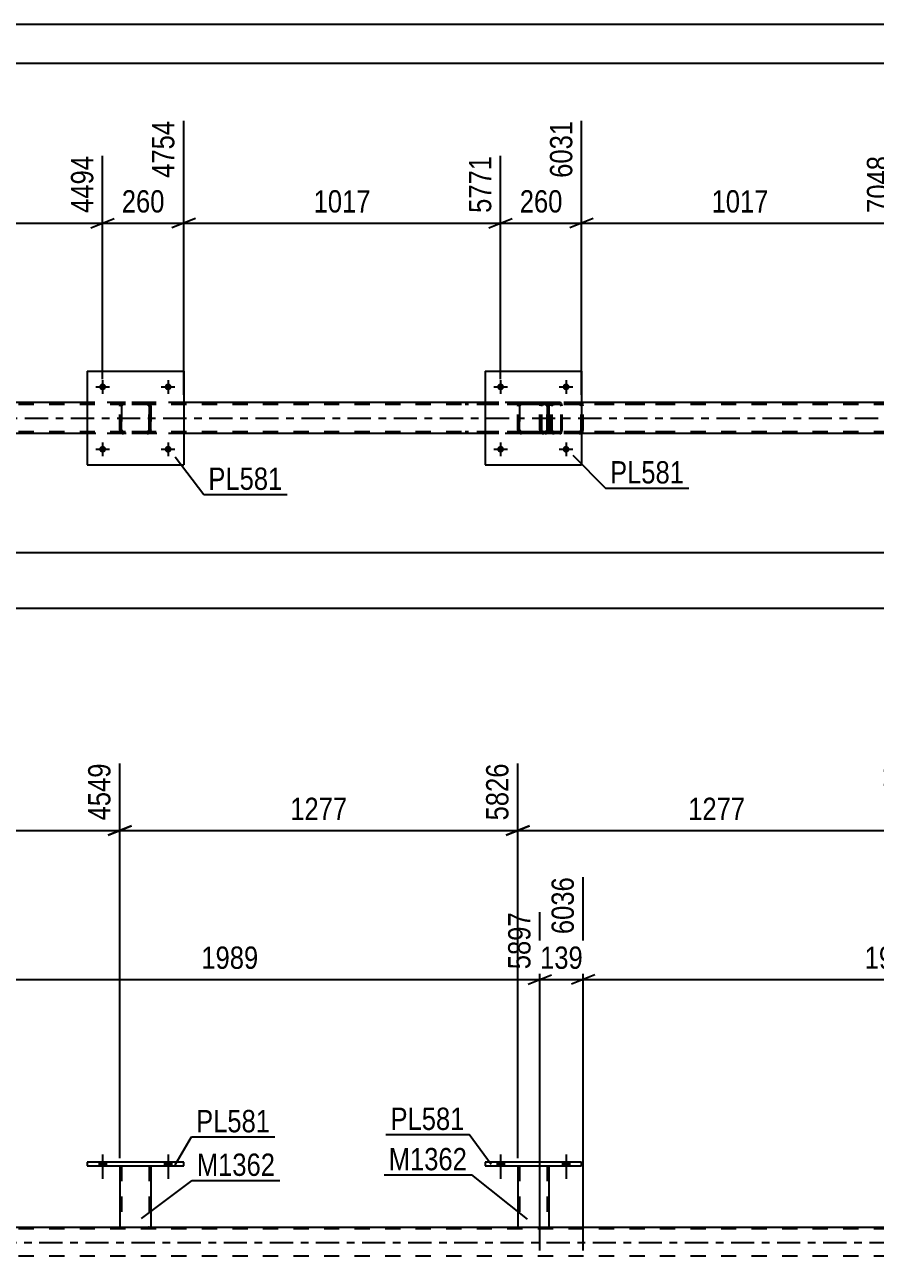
# Model space of a CAD drawing. Header units: millimetres. Extents: x 0 to 841, y 0 to 594.
# Drawn here: x 222 to 331.2, y 436 to 594 of the extents above; entities that cross this region are included whole.
import ezdxf

# ---------------------------------------------------------------- set-up
doc = ezdxf.new("R2010")
doc.units = ezdxf.units.MM
doc.linetypes.add('DXK_LINE_DOT2', pattern=[3.9198, 1.9599, -1.9599])
doc.linetypes.add('DXK_LINE_DOT3', pattern=[5.9187, 2.979, -0.9799, 0.9799, -0.9799])
doc.styles.add('Arial Narrow', font='ARIALN.TTF', dxfattribs={"height": 0.2})

# ---------------------------------------------------------------- blocks, each defined once
blk = doc.blocks.new('Unknown-103655156-1133')
at = {"color": 5, "linetype": 'Continuous'}
for p, q in [((841, 594), (0, 594)), ((836, 589), (5, 589))]:
    blk.add_line(p, q, dxfattribs=at)
blk = doc.blocks.new('Part-103655156-2936 - 2883')
at = {"color": 7, "linetype": 'DXK_LINE_DOT2'}
for p, q in [((290.73, 545.53), (278.58, 545.53)), ((290.73, 545.29), (278.58, 545.29)), ((288.18, 545.24), (288.14, 545.05)), ((288.39, 545.05), (288.41, 545.14)), ((288.41, 545.14), (288.46, 545.22)), ((288.64, 545.53), (288.45, 545.49)), ((288.46, 545.22), (288.55, 545.27)), ((288.55, 545.27), (288.64, 545.29)), ((289.46, 545.29), (289.46, 545.53)), ((290.84, 545.49), (290.73, 545.53)), ((290.73, 545.29), (290.79, 545.27)), ((290.79, 545.27), (290.83, 545.22)), ((290.83, 545.22), (290.86, 545.14)), ((290.93, 545.39), (290.84, 545.49)), ((290.86, 545.14), (290.87, 545.05)), ((290.98, 545.24), (290.93, 545.39)), ((291, 545.05), (290.98, 545.24)), ((288.14, 542.01), (288.14, 545.05)), ((288.39, 542.01), (288.39, 545.05)), ((290.87, 542.01), (290.87, 545.05)), ((291, 542.01), (291, 545.05)), ((288.14, 542.01), (288.18, 541.83)), ((288.41, 541.92), (288.39, 542.01)), ((290.87, 542.01), (290.86, 541.92)), ((290.98, 541.83), (291, 542.01)), ((290.73, 541.77), (278.58, 541.77)), ((290.73, 541.53), (278.58, 541.53)), ((288.46, 541.84), (288.41, 541.92)), ((288.45, 541.57), (288.64, 541.53)), ((288.55, 541.79), (288.46, 541.84)), ((288.64, 541.77), (288.55, 541.79)), ((289.46, 541.53), (289.46, 541.77)), ((290.79, 541.79), (290.73, 541.77)), ((290.73, 541.53), (290.84, 541.57)), ((290.83, 541.84), (290.79, 541.79)), ((290.86, 541.92), (290.83, 541.84)), ((290.84, 541.57), (290.93, 541.67)), ((290.93, 541.67), (290.98, 541.83))]:
    blk.add_line(p, q, dxfattribs=at)
for centre, start, end in [((288.63, 545.04), 111.1941, 156.1506), ((288.63, 542.03), 203.8494, 248.8059)]:
    blk.add_arc(centre, 0.492, start, end, dxfattribs=at)
blk = doc.blocks.new('Bolt-103655156-3093 - 2883')
at = {"linetype": 'Continuous'}
for points in [[(283.55, 547.53, -1), (282.67, 547.53, -1)], [(291.95, 547.53, -1), (291.07, 547.53, -1)]]:
    blk.add_hatch(color=1, dxfattribs=at).paths.add_polyline_path(points)
at = {"color": 1, "linetype": 'Continuous'}
for p, q in [((283.11, 548.41), (283.11, 546.65)), ((291.51, 548.41), (291.51, 546.65)), ((282.23, 547.53), (283.99, 547.53)), ((290.63, 547.53), (292.39, 547.53))]:
    blk.add_line(p, q, dxfattribs=at)
blk = doc.blocks.new('Part-103655156-2920 - 2883')
at = {"color": 7, "linetype": 'DXK_LINE_DOT2'}
for p, q in [((752.38, 545.29), (109.59, 545.29)), ((752.38, 545.53), (127.87, 545.53)), ((242.43, 545.53), (230.03, 545.53)), ((293.51, 545.53), (281.11, 545.53)), ((752.38, 541.77), (109.59, 541.77)), ((748.56, 541.53), (127.87, 541.53)), ((242.43, 541.53), (230.03, 541.53)), ((293.51, 541.53), (281.11, 541.53))]:
    blk.add_line(p, q, dxfattribs=at)
at = {"color": 2, "linetype": 'Continuous'}
for p, q in [((230.03, 545.53), (191.35, 545.53)), ((281.11, 545.53), (242.43, 545.53)), ((332.19, 545.53), (293.51, 545.53)), ((230.03, 541.53), (191.35, 541.53)), ((281.11, 541.53), (242.43, 541.53)), ((332.19, 541.53), (293.51, 541.53))]:
    blk.add_line(p, q, dxfattribs=at)
at = {"color": 7, "linetype": 'DXK_LINE_DOT3'}
blk.add_line((109.59, 543.53), (752.38, 543.53), dxfattribs=at)
blk = doc.blocks.new('Part-103655156-2937 - 2883')
at = {"color": 7, "linetype": 'DXK_LINE_DOT2'}
for p, q in [((289.5, 545.24), (289.46, 545.05)), ((289.71, 545.05), (289.73, 545.14)), ((289.73, 545.14), (289.79, 545.22)), ((289.97, 545.53), (289.77, 545.49)), ((289.79, 545.22), (289.87, 545.27)), ((289.87, 545.27), (289.97, 545.29)), ((304.96, 545.53), (289.97, 545.53)), ((304.96, 545.29), (289.97, 545.29)), ((293.4, 545.49), (293.2, 545.53)), ((293.2, 545.29), (293.3, 545.27)), ((293.3, 545.27), (293.38, 545.22)), ((293.38, 545.22), (293.44, 545.14)), ((293.44, 545.14), (293.46, 545.05)), ((293.68, 545.22), (293.68, 545.24)), ((293.71, 545.05), (293.68, 545.22)), ((289.46, 542.01), (289.46, 545.05)), ((289.71, 542.01), (289.71, 545.05)), ((293.46, 542.01), (293.46, 545.05)), ((293.71, 542.01), (293.71, 545.05)), ((289.46, 542.01), (289.5, 541.83)), ((289.73, 541.92), (289.71, 542.01)), ((293.46, 542.01), (293.44, 541.92)), ((293.68, 541.83), (293.71, 542.01)), ((289.79, 541.84), (289.73, 541.92)), ((289.77, 541.57), (289.97, 541.53)), ((289.87, 541.79), (289.79, 541.84)), ((289.97, 541.77), (289.87, 541.79)), ((304.96, 541.77), (289.97, 541.77)), ((304.96, 541.53), (289.97, 541.53)), ((293.3, 541.79), (293.2, 541.77)), ((293.2, 541.53), (293.4, 541.57)), ((293.38, 541.84), (293.3, 541.79)), ((293.44, 541.92), (293.38, 541.84))]:
    blk.add_line(p, q, dxfattribs=at)
for centre, start, end in [((289.95, 545.03), 110.7583, 155.68), ((293.22, 545.03), 24.3199, 69.2417), ((289.95, 542.03), 204.3199, 249.2417), ((293.22, 542.03), 290.7583, 335.68)]:
    blk.add_arc(centre, 0.496, start, end, dxfattribs=at)
blk = doc.blocks.new('Bolt-103655156-3091 - 2883')
at = {"linetype": 'Continuous'}
for points in [[(232.47, 547.53, -1), (231.59, 547.53, -1)], [(240.87, 547.53, -1), (239.99, 547.53, -1)]]:
    blk.add_hatch(color=1, dxfattribs=at).paths.add_polyline_path(points)
at = {"color": 1, "linetype": 'Continuous'}
for p, q in [((232.03, 548.41), (232.03, 546.65)), ((240.43, 548.41), (240.43, 546.65)), ((231.15, 547.53), (232.91, 547.53)), ((239.55, 547.53), (241.31, 547.53))]:
    blk.add_line(p, q, dxfattribs=at)
blk = doc.blocks.new('Part-103655156-3077 - 2883')
at = {"color": 2, "linetype": 'Continuous'}
for p, q in [((230.03, 549.53), (230.03, 537.53)), ((230.03, 549.53), (242.43, 549.53)), ((242.43, 549.53), (242.43, 537.53)), ((230.03, 537.53), (242.43, 537.53))]:
    blk.add_line(p, q, dxfattribs=at)
blk = doc.blocks.new('Part-103655156-3078 - 2883')
at = {"color": 7, "linetype": 'DXK_LINE_DOT2'}
for p, q in [((234.23, 545.05), (234.27, 545.23)), ((234.27, 545.23), (234.23, 545.05)), ((234.47, 545.05), (234.49, 545.14)), ((234.49, 545.14), (234.47, 545.05)), ((234.49, 545.14), (234.54, 545.22)), ((234.54, 545.22), (234.49, 545.14)), ((234.53, 545.49), (234.71, 545.53)), ((234.71, 545.53), (234.53, 545.49)), ((234.54, 545.22), (234.62, 545.27)), ((234.62, 545.27), (234.54, 545.22)), ((234.71, 545.29), (234.62, 545.27)), ((237.75, 545.53), (234.71, 545.53)), ((237.75, 545.29), (234.71, 545.29)), ((237.75, 545.53), (237.93, 545.49)), ((237.93, 545.49), (237.75, 545.53)), ((237.75, 545.29), (237.84, 545.27)), ((237.84, 545.27), (237.92, 545.22)), ((237.92, 545.22), (237.84, 545.27)), ((237.92, 545.22), (237.97, 545.14)), ((237.97, 545.14), (237.92, 545.22)), ((237.97, 545.14), (237.99, 545.05)), ((237.99, 545.05), (237.97, 545.14)), ((238.19, 545.23), (238.23, 545.05)), ((238.23, 545.05), (238.19, 545.23)), ((234.23, 542.01), (234.23, 545.05)), ((234.23, 545.05), (234.23, 545.05)), ((234.23, 542.01), (234.23, 545.05)), ((234.47, 542.01), (234.47, 545.05)), ((234.47, 545.05), (234.47, 545.05)), ((234.47, 545.05), (234.47, 542.01)), ((237.99, 542.01), (237.99, 545.05)), ((237.99, 545.05), (237.99, 545.05)), ((237.99, 545.05), (237.99, 542.01)), ((238.23, 542.01), (238.23, 545.05)), ((238.23, 545.05), (238.23, 545.05)), ((238.23, 545.05), (238.23, 542.01)), ((234.23, 542.01), (234.23, 542.01)), ((234.27, 541.83), (234.23, 542.01)), ((234.23, 542.01), (234.27, 541.83)), ((234.47, 542.01), (234.47, 542.01)), ((234.49, 541.92), (234.47, 542.01)), ((234.47, 542.01), (234.49, 541.92)), ((237.99, 542.01), (237.97, 541.92)), ((237.97, 541.92), (237.99, 542.01)), ((237.99, 542.01), (237.99, 542.01)), ((238.23, 542.01), (238.19, 541.83)), ((238.19, 541.83), (238.23, 542.01)), ((238.23, 542.01), (238.23, 542.01)), ((234.54, 541.84), (234.49, 541.92)), ((234.49, 541.92), (234.54, 541.84)), ((234.71, 541.53), (234.53, 541.57)), ((234.53, 541.57), (234.71, 541.53)), ((234.62, 541.79), (234.54, 541.84)), ((234.54, 541.84), (234.62, 541.79)), ((234.71, 541.77), (234.62, 541.79)), ((237.75, 541.77), (234.71, 541.77)), ((237.75, 541.53), (234.71, 541.53)), ((237.84, 541.79), (237.75, 541.77)), ((237.93, 541.57), (237.75, 541.53)), ((237.75, 541.53), (237.93, 541.57)), ((237.92, 541.84), (237.84, 541.79)), ((237.84, 541.79), (237.92, 541.84)), ((237.97, 541.92), (237.92, 541.84)), ((237.92, 541.84), (237.97, 541.92))]:
    blk.add_line(p, q, dxfattribs=at)
at = {"color": 7, "linetype": 'DXK_LINE_DOT3'}
blk.add_line((236.23, 543.53), (236.23, 543.53), dxfattribs=at)
at = {"color": 7, "linetype": 'DXK_LINE_DOT2'}
for centre, start, end in [((234.71, 545.05), 112.5, 157.5), ((234.71, 545.05), 112.5, 157.5), ((237.75, 545.05), 22.5, 67.5), ((237.75, 545.05), 22.5, 67.5), ((234.71, 542.01), 202.5, 247.5), ((234.71, 542.01), 202.5, 247.5), ((237.75, 542.01), 292.5, 337.5), ((237.75, 542.01), 292.5, 337.5)]:
    blk.add_arc(centre, 0.48, start, end, dxfattribs=at)
blk = doc.blocks.new('Part-103655156-3083 - 2883')
at = {"color": 2, "linetype": 'Continuous'}
for p, q in [((281.11, 549.53), (281.11, 537.53)), ((281.11, 549.53), (293.51, 549.53)), ((293.51, 549.53), (293.51, 537.53)), ((281.11, 537.53), (293.51, 537.53))]:
    blk.add_line(p, q, dxfattribs=at)
blk = doc.blocks.new('Part-103655156-3084 - 2883')
at = {"color": 7, "linetype": 'DXK_LINE_DOT2'}
for p, q in [((285.31, 545.05), (285.35, 545.23)), ((285.35, 545.23), (285.31, 545.05)), ((285.55, 545.05), (285.57, 545.14)), ((285.57, 545.14), (285.55, 545.05)), ((285.57, 545.14), (285.62, 545.22)), ((285.62, 545.22), (285.57, 545.14)), ((285.61, 545.49), (285.79, 545.53)), ((285.79, 545.53), (285.61, 545.49)), ((285.62, 545.22), (285.7, 545.27)), ((285.7, 545.27), (285.62, 545.22)), ((285.79, 545.29), (285.7, 545.27)), ((288.83, 545.53), (285.79, 545.53)), ((288.83, 545.29), (285.79, 545.29)), ((288.83, 545.53), (289.01, 545.49)), ((289.01, 545.49), (288.83, 545.53)), ((288.83, 545.29), (288.92, 545.27)), ((288.92, 545.27), (289, 545.22)), ((289, 545.22), (288.92, 545.27)), ((289, 545.22), (289.05, 545.14)), ((289.05, 545.14), (289, 545.22)), ((289.05, 545.14), (289.07, 545.05)), ((289.07, 545.05), (289.05, 545.14)), ((289.27, 545.23), (289.31, 545.05)), ((289.31, 545.05), (289.27, 545.23)), ((285.31, 542.01), (285.31, 545.05)), ((285.31, 545.05), (285.31, 545.05)), ((285.31, 542.01), (285.31, 545.05)), ((285.55, 542.01), (285.55, 545.05)), ((285.55, 545.05), (285.55, 545.05)), ((285.55, 545.05), (285.55, 542.01)), ((289.07, 542.01), (289.07, 545.05)), ((289.07, 545.05), (289.07, 545.05)), ((289.07, 545.05), (289.07, 542.01)), ((289.31, 542.01), (289.31, 545.05)), ((289.31, 545.05), (289.31, 545.05)), ((289.31, 545.05), (289.31, 542.01)), ((285.31, 542.01), (285.31, 542.01)), ((285.35, 541.83), (285.31, 542.01)), ((285.31, 542.01), (285.35, 541.83)), ((285.55, 542.01), (285.55, 542.01)), ((285.57, 541.92), (285.55, 542.01)), ((285.55, 542.01), (285.57, 541.92)), ((289.07, 542.01), (289.05, 541.92)), ((289.05, 541.92), (289.07, 542.01)), ((289.07, 542.01), (289.07, 542.01)), ((289.31, 542.01), (289.27, 541.83)), ((289.27, 541.83), (289.31, 542.01)), ((289.31, 542.01), (289.31, 542.01)), ((285.62, 541.84), (285.57, 541.92)), ((285.57, 541.92), (285.62, 541.84)), ((285.79, 541.53), (285.61, 541.57)), ((285.61, 541.57), (285.79, 541.53)), ((285.7, 541.79), (285.62, 541.84)), ((285.62, 541.84), (285.7, 541.79)), ((285.79, 541.77), (285.7, 541.79)), ((288.83, 541.77), (285.79, 541.77)), ((288.83, 541.53), (285.79, 541.53)), ((288.92, 541.79), (288.83, 541.77)), ((289.01, 541.57), (288.83, 541.53)), ((288.83, 541.53), (289.01, 541.57)), ((289, 541.84), (288.92, 541.79)), ((288.92, 541.79), (289, 541.84)), ((289.05, 541.92), (289, 541.84)), ((289, 541.84), (289.05, 541.92))]:
    blk.add_line(p, q, dxfattribs=at)
at = {"color": 7, "linetype": 'DXK_LINE_DOT3'}
blk.add_line((287.31, 543.53), (287.31, 543.53), dxfattribs=at)
at = {"color": 7, "linetype": 'DXK_LINE_DOT2'}
for centre, start, end in [((285.79, 545.05), 112.5, 157.5), ((285.79, 545.05), 112.5, 157.5), ((288.83, 545.05), 22.5, 67.5), ((288.83, 545.05), 22.5, 67.5), ((285.79, 542.01), 202.5, 247.5), ((285.79, 542.01), 202.5, 247.5), ((288.83, 542.01), 292.5, 337.5), ((288.83, 542.01), 292.5, 337.5)]:
    blk.add_arc(centre, 0.48, start, end, dxfattribs=at)
blk = doc.blocks.new('Bolt-103655156-3092 - 2883')
at = {"linetype": 'Continuous'}
for points in [[(232.47, 539.53, -1), (231.59, 539.53, -1)], [(240.87, 539.53, -1), (239.99, 539.53, -1)]]:
    blk.add_hatch(color=1, dxfattribs=at).paths.add_polyline_path(points)
at = {"color": 1, "linetype": 'Continuous'}
for p, q in [((232.03, 540.41), (232.03, 538.65)), ((240.43, 540.41), (240.43, 538.65)), ((231.15, 539.53), (232.91, 539.53)), ((239.55, 539.53), (241.31, 539.53))]:
    blk.add_line(p, q, dxfattribs=at)
blk = doc.blocks.new('Bolt-103655156-3094 - 2883')
at = {"linetype": 'Continuous'}
for points in [[(283.55, 539.53, -1), (282.67, 539.53, -1)], [(291.95, 539.53, -1), (291.07, 539.53, -1)]]:
    blk.add_hatch(color=1, dxfattribs=at).paths.add_polyline_path(points)
at = {"color": 1, "linetype": 'Continuous'}
for p, q in [((283.11, 540.41), (283.11, 538.65)), ((291.51, 540.41), (291.51, 538.65)), ((282.23, 539.53), (283.99, 539.53)), ((290.63, 539.53), (292.39, 539.53))]:
    blk.add_line(p, q, dxfattribs=at)
blk = doc.blocks.new('Bolt-103655156-3758 - 3756')
at = {"linetype": 'Continuous'}
for points in [[(231.59, 447.6), (232.47, 447.6), (232.47, 448.08), (231.59, 448.08)], [(239.99, 447.6), (240.87, 447.6), (240.87, 448.08), (239.99, 448.08)]]:
    blk.add_hatch(color=1, dxfattribs=at).paths.add_polyline_path(points)
at = {"color": 1, "linetype": 'Continuous'}
for p, q in [((232.03, 449.08), (232.03, 445.96)), ((240.43, 449.08), (240.43, 445.96)), ((231.59, 448.08), (231.59, 447.6)), ((232.47, 448.08), (232.47, 447.6)), ((239.99, 448.08), (239.99, 447.6)), ((240.87, 448.08), (240.87, 447.6))]:
    blk.add_line(p, q, dxfattribs=at)
blk = doc.blocks.new('Bolt-103655156-3767 - 3756')
at = {"linetype": 'Continuous'}
for points in [[(282.67, 447.6), (283.55, 447.6), (283.55, 448.08), (282.67, 448.08)], [(291.07, 447.6), (291.95, 447.6), (291.95, 448.08), (291.07, 448.08)]]:
    blk.add_hatch(color=1, dxfattribs=at).paths.add_polyline_path(points)
at = {"color": 1, "linetype": 'Continuous'}
for p, q in [((283.11, 449.08), (283.11, 445.96)), ((291.51, 449.08), (291.51, 445.96)), ((282.67, 448.08), (282.67, 447.6)), ((283.55, 448.08), (283.55, 447.6)), ((291.07, 448.08), (291.07, 447.6)), ((291.95, 448.08), (291.95, 447.6))]:
    blk.add_line(p, q, dxfattribs=at)
blk = doc.blocks.new('Bolt-103655156-3768 - 3756')
at = {"linetype": 'Continuous'}
for points in [[(282.67, 447.6), (283.55, 447.6), (283.55, 448.08), (282.67, 448.08)], [(291.07, 447.6), (291.95, 447.6), (291.95, 448.08), (291.07, 448.08)]]:
    blk.add_hatch(color=1, dxfattribs=at).paths.add_polyline_path(points)
at = {"color": 1, "linetype": 'Continuous'}
for p, q in [((283.11, 449.08), (283.11, 445.96)), ((291.51, 449.08), (291.51, 445.96)), ((282.67, 448.08), (282.67, 447.6)), ((283.55, 448.08), (283.55, 447.6)), ((291.07, 448.08), (291.07, 447.6)), ((291.95, 448.08), (291.95, 447.6))]:
    blk.add_line(p, q, dxfattribs=at)
blk = doc.blocks.new('Bolt-103655156-3769 - 3756')
at = {"linetype": 'Continuous'}
for points in [[(231.59, 447.6), (232.47, 447.6), (232.47, 448.08), (231.59, 448.08)], [(239.99, 447.6), (240.87, 447.6), (240.87, 448.08), (239.99, 448.08)]]:
    blk.add_hatch(color=1, dxfattribs=at).paths.add_polyline_path(points)
at = {"color": 1, "linetype": 'Continuous'}
for p, q in [((232.03, 449.08), (232.03, 445.96)), ((240.43, 449.08), (240.43, 445.96)), ((231.59, 448.08), (231.59, 447.6)), ((232.47, 448.08), (232.47, 447.6)), ((239.99, 448.08), (239.99, 447.6)), ((240.87, 448.08), (240.87, 447.6))]:
    blk.add_line(p, q, dxfattribs=at)
blk = doc.blocks.new('Part-103655156-3797 - 3756')
at = {"color": 2, "linetype": 'Continuous'}
for p, q in [((281.11, 448.08), (281.11, 447.6)), ((293.51, 448.08), (281.11, 448.08)), ((281.11, 447.6), (293.51, 447.6)), ((293.51, 447.6), (293.51, 448.08))]:
    blk.add_line(p, q, dxfattribs=at)
blk = doc.blocks.new('Part-103655156-3802 - 3756')
at = {"color": 2, "linetype": 'Continuous'}
for p, q in [((234.23, 447.6), (234.23, 439.76)), ((238.23, 447.6), (238.23, 439.76)), ((234.23, 439.76), (238.23, 439.76))]:
    blk.add_line(p, q, dxfattribs=at)
at = {"color": 7, "linetype": 'DXK_LINE_DOT2'}
for p, q in [((234.23, 447.6), (238.23, 447.6)), ((234.23, 447.6), (234.23, 447.6)), ((234.23, 447.6), (234.23, 447.6)), ((234.47, 447.6), (234.47, 439.76)), ((237.99, 447.6), (237.99, 439.76)), ((238.23, 447.6), (238.23, 447.6)), ((238.23, 447.6), (238.23, 447.6)), ((237.97, 439.76), (237.93, 439.76)), ((237.93, 439.76), (237.97, 439.76)), ((237.99, 439.76), (237.97, 439.76)), ((237.97, 439.76), (237.99, 439.76))]:
    blk.add_line(p, q, dxfattribs=at)
blk = doc.blocks.new('Part-103655156-3807 - 3756')
at = {"color": 2, "linetype": 'Continuous'}
for p, q in [((230.03, 448.08), (230.03, 447.6)), ((242.43, 448.08), (230.03, 448.08)), ((230.03, 447.6), (242.43, 447.6)), ((242.43, 447.6), (242.43, 448.08))]:
    blk.add_line(p, q, dxfattribs=at)
blk = doc.blocks.new('Part-103655156-3852 - 3756')
at = {"color": 2, "linetype": 'Continuous'}
for p, q in [((285.31, 447.6), (285.31, 439.76)), ((289.31, 447.6), (289.31, 439.76)), ((285.31, 439.76), (289.31, 439.76))]:
    blk.add_line(p, q, dxfattribs=at)
at = {"color": 7, "linetype": 'DXK_LINE_DOT2'}
for p, q in [((285.31, 447.6), (289.31, 447.6)), ((285.31, 447.6), (285.31, 447.6)), ((285.31, 447.6), (285.31, 447.6)), ((285.55, 447.6), (285.55, 439.76)), ((289.07, 447.6), (289.07, 439.76)), ((289.31, 447.6), (289.31, 447.6)), ((289.31, 447.6), (289.31, 447.6)), ((289.01, 439.76), (289.05, 439.76)), ((289.01, 439.76), (289.05, 439.76)), ((289.05, 439.76), (289.07, 439.76)), ((289.05, 439.76), (289.07, 439.76))]:
    blk.add_line(p, q, dxfattribs=at)
blk = doc.blocks.new('Part-103655156-3996 - 3756')
at = {"color": 2, "linetype": 'Continuous'}
blk.add_line((52.26, 439.76), (752.38, 439.76), dxfattribs=at)
at = {"color": 7, "linetype": 'DXK_LINE_DOT2'}
for p, q in [((752.38, 439.52), (52.26, 439.52)), ((752.38, 436), (52.26, 436))]:
    blk.add_line(p, q, dxfattribs=at)
at = {"color": 7, "linetype": 'DXK_LINE_DOT3'}
blk.add_line((52.26, 437.76), (752.38, 437.76), dxfattribs=at)
blk = doc.blocks.new('StraightDimension-103655156-3402 - 2883')
at = {"color": 7, "linetype": 'Continuous'}
for p, q in [((293.51, 546.53), (293.51, 581.67)), ((334.19, 548.53), (334.19, 577.17)), ((295.01, 569.15), (292.01, 567.95)), ((332.69, 567.95), (335.69, 569.15)), ((293.51, 568.55), (334.19, 568.55))]:
    blk.add_line(p, q, dxfattribs=at)
at = {"color": 0, "linetype": 'Continuous'}
blk.add_wipeout([(333.59, 577.77), (329.39, 577.77), (329.39, 569.25), (333.59, 569.25)], dxfattribs=at)
at = {"color": 0}
blk.add_wipeout([(318.11, 569.3), (318.11, 573.5), (309.59, 573.5), (309.59, 569.3)], dxfattribs=at)
at = {"color": 3, "linetype": 'Continuous', "style": 'Arial Narrow'}
blk.add_text('7048', height=2.863, rotation=90.0002, dxfattribs=at).set_placement((332.99, 569.85))
at = {"color": 3, "style": 'Arial Narrow'}
blk.add_text('1017', height=2.863, dxfattribs=at).set_placement((310.19, 569.9))
blk = doc.blocks.new('StraightDimension-103655156-3420 - 2883')
at = {"color": 7, "linetype": 'Continuous'}
for p, q in [((293.51, 546.53), (293.51, 581.67)), ((283.11, 548.53), (283.11, 577.17)), ((281.61, 567.95), (284.61, 569.15)), ((295.01, 569.15), (292.01, 567.95)), ((283.11, 568.55), (293.51, 568.55))]:
    blk.add_line(p, q, dxfattribs=at)
at = {"color": 0}
blk.add_wipeout([(291.65, 569.3), (291.65, 573.5), (284.97, 573.5), (284.97, 569.3)], dxfattribs=at)
at = {"color": 3, "style": 'Arial Narrow'}
blk.add_text('260', height=2.863, dxfattribs=at).set_placement((285.57, 569.9))
at = {"color": 0, "linetype": 'Continuous'}
blk.add_wipeout([(292.91, 582.27), (288.71, 582.27), (288.71, 573.75), (292.91, 573.75)], dxfattribs=at)
at = {"color": 3, "linetype": 'Continuous', "style": 'Arial Narrow'}
blk.add_text('6031', height=2.863, rotation=90.0002, dxfattribs=at).set_placement((292.31, 574.35))
blk = doc.blocks.new('StraightDimension-103655156-3438 - 2883')
at = {"color": 7, "linetype": 'Continuous'}
for p, q in [((242.43, 546.53), (242.43, 581.67)), ((283.11, 548.53), (283.11, 577.17)), ((243.93, 569.15), (240.93, 567.95)), ((281.61, 567.95), (284.61, 569.15)), ((242.43, 568.55), (283.11, 568.55))]:
    blk.add_line(p, q, dxfattribs=at)
at = {"color": 0, "linetype": 'Continuous'}
blk.add_wipeout([(282.51, 577.77), (278.31, 577.77), (278.31, 569.25), (282.51, 569.25)], dxfattribs=at)
at = {"color": 0}
blk.add_wipeout([(267.03, 569.3), (267.03, 573.5), (258.51, 573.5), (258.51, 569.3)], dxfattribs=at)
at = {"color": 3, "linetype": 'Continuous', "style": 'Arial Narrow'}
blk.add_text('5771', height=2.863, rotation=90.0002, dxfattribs=at).set_placement((281.91, 569.85))
at = {"color": 3, "style": 'Arial Narrow'}
blk.add_text('1017', height=2.863, dxfattribs=at).set_placement((259.11, 569.9))
blk = doc.blocks.new('StraightDimension-103655156-3456 - 2883')
at = {"color": 7, "linetype": 'Continuous'}
for p, q in [((242.43, 546.53), (242.43, 581.67)), ((232.03, 548.53), (232.03, 577.17)), ((230.53, 567.95), (233.53, 569.15)), ((243.93, 569.15), (240.93, 567.95)), ((232.03, 568.55), (242.43, 568.55))]:
    blk.add_line(p, q, dxfattribs=at)
at = {"color": 0}
blk.add_wipeout([(240.57, 569.3), (240.57, 573.5), (233.89, 573.5), (233.89, 569.3)], dxfattribs=at)
at = {"color": 3, "style": 'Arial Narrow'}
blk.add_text('260', height=2.863, dxfattribs=at).set_placement((234.49, 569.9))
at = {"color": 0, "linetype": 'Continuous'}
blk.add_wipeout([(241.83, 582.27), (237.63, 582.27), (237.63, 573.75), (241.83, 573.75)], dxfattribs=at)
at = {"color": 3, "linetype": 'Continuous', "style": 'Arial Narrow'}
blk.add_text('4754', height=2.863, rotation=90.0002, dxfattribs=at).set_placement((241.23, 574.35))
blk = doc.blocks.new('StraightDimension-103655156-3474 - 2883')
at = {"color": 7, "linetype": 'Continuous'}
for p, q in [((191.35, 546.53), (191.35, 581.67)), ((232.03, 548.53), (232.03, 577.17)), ((192.85, 569.15), (189.85, 567.95)), ((230.53, 567.95), (233.53, 569.15)), ((191.35, 568.55), (232.03, 568.55))]:
    blk.add_line(p, q, dxfattribs=at)
at = {"color": 0, "linetype": 'Continuous'}
blk.add_wipeout([(231.43, 577.77), (227.23, 577.77), (227.23, 569.25), (231.43, 569.25)], dxfattribs=at)
at = {"color": 0}
blk.add_wipeout([(215.95, 569.3), (215.95, 573.5), (207.43, 573.5), (207.43, 569.3)], dxfattribs=at)
at = {"color": 3, "linetype": 'Continuous', "style": 'Arial Narrow'}
blk.add_text('4494', height=2.863, rotation=90.0002, dxfattribs=at).set_placement((230.83, 569.85))
at = {"color": 3, "style": 'Arial Narrow'}
blk.add_text('1017', height=2.863, dxfattribs=at).set_placement((208.03, 569.9))
blk = doc.blocks.new('StraightDimension-103655156-3615 - 2883')
at = {"color": 7, "linetype": 'Continuous'}
blk.add_line((67.67, 526.28), (752.38, 526.28), dxfattribs=at)
blk = doc.blocks.new('StraightDimension-103655156-3636 - 2883')
at = {"color": 7, "linetype": 'Continuous'}
blk.add_line((67.03, 519.13), (753.02, 519.13), dxfattribs=at)
blk = doc.blocks.new('StraightDimension-103655156-9466 - 3756')
at = {"color": 7, "linetype": 'Continuous'}
for p, q in [((234.23, 448.6), (234.23, 499.23)), ((285.31, 448.6), (285.31, 499.23)), ((235.73, 491.22), (232.73, 490.02)), ((234.23, 490.62), (285.31, 490.62)), ((283.81, 490.02), (286.81, 491.22))]:
    blk.add_line(p, q, dxfattribs=at)
at = {"color": 0, "linetype": 'Continuous'}
blk.add_wipeout([(284.71, 499.83), (280.51, 499.83), (280.51, 491.32), (284.71, 491.32)], dxfattribs=at)
at = {"color": 0}
blk.add_wipeout([(264.03, 491.37), (264.03, 495.57), (255.51, 495.57), (255.51, 491.37)], dxfattribs=at)
at = {"color": 3, "linetype": 'Continuous', "style": 'Arial Narrow'}
blk.add_text('5826', height=2.863, rotation=90.0002, dxfattribs=at).set_placement((284.11, 491.92))
at = {"color": 3, "style": 'Arial Narrow'}
blk.add_text('1277', height=2.863, dxfattribs=at).set_placement((256.11, 491.97))
blk = doc.blocks.new('StraightDimension-103655156-9467 - 3756')
at = {"color": 7, "linetype": 'Continuous'}
for p, q in [((183.15, 448.6), (183.15, 499.23)), ((234.23, 448.6), (234.23, 499.23)), ((184.65, 491.22), (181.65, 490.02)), ((183.15, 490.62), (234.23, 490.62)), ((232.73, 490.02), (235.73, 491.22))]:
    blk.add_line(p, q, dxfattribs=at)
at = {"color": 0, "linetype": 'Continuous'}
blk.add_wipeout([(233.63, 499.83), (229.43, 499.83), (229.43, 491.32), (233.63, 491.32)], dxfattribs=at)
at = {"color": 0}
blk.add_wipeout([(212.95, 491.37), (212.95, 495.57), (204.43, 495.57), (204.43, 491.37)], dxfattribs=at)
at = {"color": 3, "linetype": 'Continuous', "style": 'Arial Narrow'}
blk.add_text('4549', height=2.863, rotation=90.0002, dxfattribs=at).set_placement((233.03, 491.92))
at = {"color": 3, "style": 'Arial Narrow'}
blk.add_text('1277', height=2.863, dxfattribs=at).set_placement((205.03, 491.97))
blk = doc.blocks.new('StraightDimension-103655156-9077 - 3756')
at = {"color": 7, "linetype": 'Continuous'}
for p, q in [((208.58, 436.76), (208.58, 484.64)), ((288.14, 436.76), (288.14, 480.14)), ((210.08, 472.13), (207.08, 470.93)), ((208.58, 471.53), (288.14, 471.53)), ((286.64, 470.93), (289.64, 472.13))]:
    blk.add_line(p, q, dxfattribs=at)
at = {"color": 0, "linetype": 'Continuous'}
blk.add_wipeout([(287.54, 480.74), (283.34, 480.74), (283.34, 472.23), (287.54, 472.23)], dxfattribs=at)
at = {"color": 0}
blk.add_wipeout([(252.62, 472.28), (252.62, 476.48), (244.1, 476.48), (244.1, 472.28)], dxfattribs=at)
at = {"color": 3, "linetype": 'Continuous', "style": 'Arial Narrow'}
blk.add_text('5897', height=2.863, rotation=90.0002, dxfattribs=at).set_placement((286.94, 472.83))
at = {"color": 3, "style": 'Arial Narrow'}
blk.add_text('1989', height=2.863, dxfattribs=at).set_placement((244.7, 472.88))
blk = doc.blocks.new('StraightDimension-103655156-9075 - 3756')
at = {"color": 7, "linetype": 'Continuous'}
for p, q in [((293.71, 436.76), (293.71, 484.64)), ((373.27, 436.76), (373.27, 480.14)), ((295.21, 472.13), (292.21, 470.93)), ((293.71, 471.53), (373.27, 471.53)), ((371.77, 470.93), (374.77, 472.13))]:
    blk.add_line(p, q, dxfattribs=at)
at = {"color": 0, "linetype": 'Continuous'}
blk.add_wipeout([(372.67, 480.74), (368.47, 480.74), (368.47, 472.23), (372.67, 472.23)], dxfattribs=at)
at = {"color": 0}
blk.add_wipeout([(337.75, 472.28), (337.75, 476.48), (329.24, 476.48), (329.24, 472.28)], dxfattribs=at)
at = {"color": 3, "linetype": 'Continuous', "style": 'Arial Narrow'}
blk.add_text('8025', height=2.863, rotation=90.0002, dxfattribs=at).set_placement((372.07, 472.83))
at = {"color": 3, "style": 'Arial Narrow'}
blk.add_text('1989', height=2.863, dxfattribs=at).set_placement((329.84, 472.88))
blk = doc.blocks.new('StraightDimension-103655156-9076 - 3756')
at = {"color": 7, "linetype": 'Continuous'}
for p, q in [((293.71, 436.76), (293.71, 484.64)), ((288.14, 436.76), (288.14, 480.14)), ((286.64, 470.93), (289.64, 472.13)), ((288.14, 471.53), (293.71, 471.53)), ((295.21, 472.13), (292.21, 470.93))]:
    blk.add_line(p, q, dxfattribs=at)
at = {"color": 0}
blk.add_wipeout([(294.27, 472.28), (294.27, 476.48), (287.58, 476.48), (287.58, 472.28)], dxfattribs=at)
at = {"color": 3, "style": 'Arial Narrow'}
blk.add_text('139', height=2.863, dxfattribs=at).set_placement((288.18, 472.88))
at = {"color": 0, "linetype": 'Continuous'}
blk.add_wipeout([(293.11, 485.24), (288.91, 485.24), (288.91, 476.73), (293.11, 476.73)], dxfattribs=at)
at = {"color": 3, "linetype": 'Continuous', "style": 'Arial Narrow'}
blk.add_text('6036', height=2.863, rotation=90.0002, dxfattribs=at).set_placement((292.51, 477.33))
blk = doc.blocks.new('StraightDimension-103655156-9465 - 3756')
at = {"color": 7, "linetype": 'Continuous'}
for p, q in [((285.31, 448.6), (285.31, 499.23)), ((336.39, 448.6), (336.39, 499.23)), ((286.81, 491.22), (283.81, 490.02)), ((285.31, 490.62), (336.39, 490.62)), ((334.89, 490.02), (337.89, 491.22))]:
    blk.add_line(p, q, dxfattribs=at)
at = {"color": 0, "linetype": 'Continuous'}
blk.add_wipeout([(335.79, 499.83), (331.59, 499.83), (331.59, 491.32), (335.79, 491.32)], dxfattribs=at)
at = {"color": 0}
blk.add_wipeout([(315.11, 491.37), (315.11, 495.57), (306.59, 495.57), (306.59, 491.37)], dxfattribs=at)
at = {"color": 3, "linetype": 'Continuous', "style": 'Arial Narrow'}
blk.add_text('7103', height=2.863, rotation=90.0002, dxfattribs=at).set_placement((335.19, 491.92))
at = {"color": 3, "style": 'Arial Narrow'}
blk.add_text('1277', height=2.863, dxfattribs=at).set_placement((307.19, 491.97))
blk = doc.blocks.new('Mark-103655156-3079 - 2883')
at = {"color": 0}
blk.add_wipeout([(306.67, 535.14), (306.67, 538.14), (297.16, 538.14), (297.16, 535.14)], dxfattribs=at)
blk.add_wipeout([(306.67, 535.14), (306.67, 538.14), (297.16, 538.14), (297.16, 535.14)], dxfattribs=at)
at = {"color": 30, "linetype": 'Continuous'}
for p, q in [((292.38, 538.78), (296.56, 534.54)), ((296.56, 534.54), (307.27, 534.54))]:
    blk.add_line(p, q, dxfattribs=at)
at = {"color": 3, "style": 'Arial Narrow'}
blk.add_text('PL581', height=2.863, dxfattribs=at).set_placement((297.16, 535.14))
blk = doc.blocks.new('Mark-103655156-3073 - 2883')
at = {"color": 0}
blk.add_wipeout([(255.11, 534.32), (255.11, 537.32), (245.6, 537.32), (245.6, 534.32)], dxfattribs=at)
blk.add_wipeout([(255.11, 534.32), (255.11, 537.32), (245.6, 537.32), (245.6, 534.32)], dxfattribs=at)
at = {"color": 30, "linetype": 'Continuous'}
for p, q in [((241.32, 538.56), (245, 533.72)), ((245, 533.72), (255.71, 533.72))]:
    blk.add_line(p, q, dxfattribs=at)
at = {"color": 3, "style": 'Arial Narrow'}
blk.add_text('PL581', height=2.863, dxfattribs=at).set_placement((245.6, 534.32))
blk = doc.blocks.new('Mark-103655156-3793 - 3756')
at = {"color": 0}
blk.add_wipeout([(278.48, 452.21), (278.48, 455.21), (268.98, 455.21), (268.98, 452.21)], dxfattribs=at)
blk.add_wipeout([(278.48, 452.21), (278.48, 455.21), (268.98, 455.21), (268.98, 452.21)], dxfattribs=at)
at = {"color": 30, "linetype": 'Continuous'}
for p in [(268.38, 451.61), (281.9, 447.78)]:
    blk.add_line(p, (279.08, 451.61), dxfattribs=at)
at = {"color": 3, "style": 'Arial Narrow'}
blk.add_text('PL581', height=2.863, dxfattribs=at).set_placement((268.98, 452.21))
blk = doc.blocks.new('Mark-103655156-3798 - 3756')
at = {"color": 0}
blk.add_wipeout([(254.17, 446.32), (254.17, 449.32), (244.12, 449.32), (244.12, 446.32)], dxfattribs=at)
blk.add_wipeout([(254.17, 446.32), (254.17, 449.32), (244.12, 449.32), (244.12, 446.32)], dxfattribs=at)
at = {"color": 30, "linetype": 'Continuous'}
for p, q in [((237, 440.86), (243.52, 445.72)), ((243.52, 445.72), (254.77, 445.72))]:
    blk.add_line(p, q, dxfattribs=at)
at = {"color": 3, "style": 'Arial Narrow'}
blk.add_text('M1362', height=2.863, dxfattribs=at).set_placement((244.12, 446.32))
blk = doc.blocks.new('Mark-103655156-3803 - 3756')
at = {"color": 0}
blk.add_wipeout([(253.53, 451.91), (253.53, 454.91), (244.03, 454.91), (244.03, 451.91)], dxfattribs=at)
blk.add_wipeout([(253.53, 451.91), (253.53, 454.91), (244.03, 454.91), (244.03, 451.91)], dxfattribs=at)
at = {"color": 30, "linetype": 'Continuous'}
for p, q in [((241.33, 447.73), (243.43, 451.31)), ((243.43, 451.31), (254.13, 451.31))]:
    blk.add_line(p, q, dxfattribs=at)
at = {"color": 3, "style": 'Arial Narrow'}
blk.add_text('PL581', height=2.863, dxfattribs=at).set_placement((244.03, 451.91))
blk = doc.blocks.new('Mark-103655156-3848 - 3756')
at = {"color": 0}
blk.add_wipeout([(278.8, 447.04), (278.8, 450.04), (268.75, 450.04), (268.75, 447.04)], dxfattribs=at)
blk.add_wipeout([(278.8, 447.04), (278.8, 450.04), (268.75, 450.04), (268.75, 447.04)], dxfattribs=at)
at = {"color": 30, "linetype": 'Continuous'}
for p in [(268.15, 446.44), (286.57, 440.75)]:
    blk.add_line(p, (279.4, 446.44), dxfattribs=at)
at = {"color": 3, "style": 'Arial Narrow'}
blk.add_text('M1362', height=2.863, dxfattribs=at).set_placement((268.75, 447.04))

msp = doc.modelspace()

# ---------------------------------------------------------------- block references
for name in ['Unknown-103655156-1133', 'Part-103655156-3077 - 2883', 'Bolt-103655156-3091 - 2883', 'Part-103655156-3083 - 2883', 'Bolt-103655156-3093 - 2883', 'Part-103655156-2920 - 2883', 'Part-103655156-3078 - 2883', 'Part-103655156-2936 - 2883', 'Part-103655156-3084 - 2883', 'Part-103655156-2937 - 2883', 'Bolt-103655156-3092 - 2883', 'Bolt-103655156-3094 - 2883', 'Bolt-103655156-3758 - 3756', 'Bolt-103655156-3769 - 3756', 'Bolt-103655156-3767 - 3756', 'Bolt-103655156-3768 - 3756', 'Part-103655156-3807 - 3756', 'Part-103655156-3802 - 3756', 'Part-103655156-3797 - 3756', 'Part-103655156-3852 - 3756', 'Part-103655156-3996 - 3756']:
    msp.add_blockref(name, (0, 0))

# ---------------------------------------------------------------- next in the draw order: block references
for name in ['StraightDimension-103655156-3402 - 2883', 'StraightDimension-103655156-3615 - 2883', 'StraightDimension-103655156-9466 - 3756', 'StraightDimension-103655156-9075 - 3756']:
    msp.add_blockref(name, (0, 0))

# ---------------------------------------------------------------- next in the draw order: block references
for name in ['StraightDimension-103655156-3420 - 2883', 'StraightDimension-103655156-3636 - 2883', 'StraightDimension-103655156-9467 - 3756']:
    msp.add_blockref(name, (0, 0))

# ---------------------------------------------------------------- next in the draw order: block references
for name in ['StraightDimension-103655156-3438 - 2883', 'Mark-103655156-3073 - 2883', 'Mark-103655156-3079 - 2883', 'StraightDimension-103655156-9077 - 3756']:
    msp.add_blockref(name, (0, 0))

# ---------------------------------------------------------------- next in the draw order: block references
for name in ['StraightDimension-103655156-3456 - 2883', 'StraightDimension-103655156-9076 - 3756', 'Mark-103655156-3793 - 3756', 'Mark-103655156-3798 - 3756']:
    msp.add_blockref(name, (0, 0))

# ---------------------------------------------------------------- next in the draw order: block references
for name in ['StraightDimension-103655156-3474 - 2883', 'StraightDimension-103655156-9465 - 3756', 'Mark-103655156-3803 - 3756']:
    msp.add_blockref(name, (0, 0))

# ---------------------------------------------------------------- next in the draw order: block references
msp.add_blockref('Mark-103655156-3848 - 3756', (0, 0))

doc.saveas('drawing.dxf')
